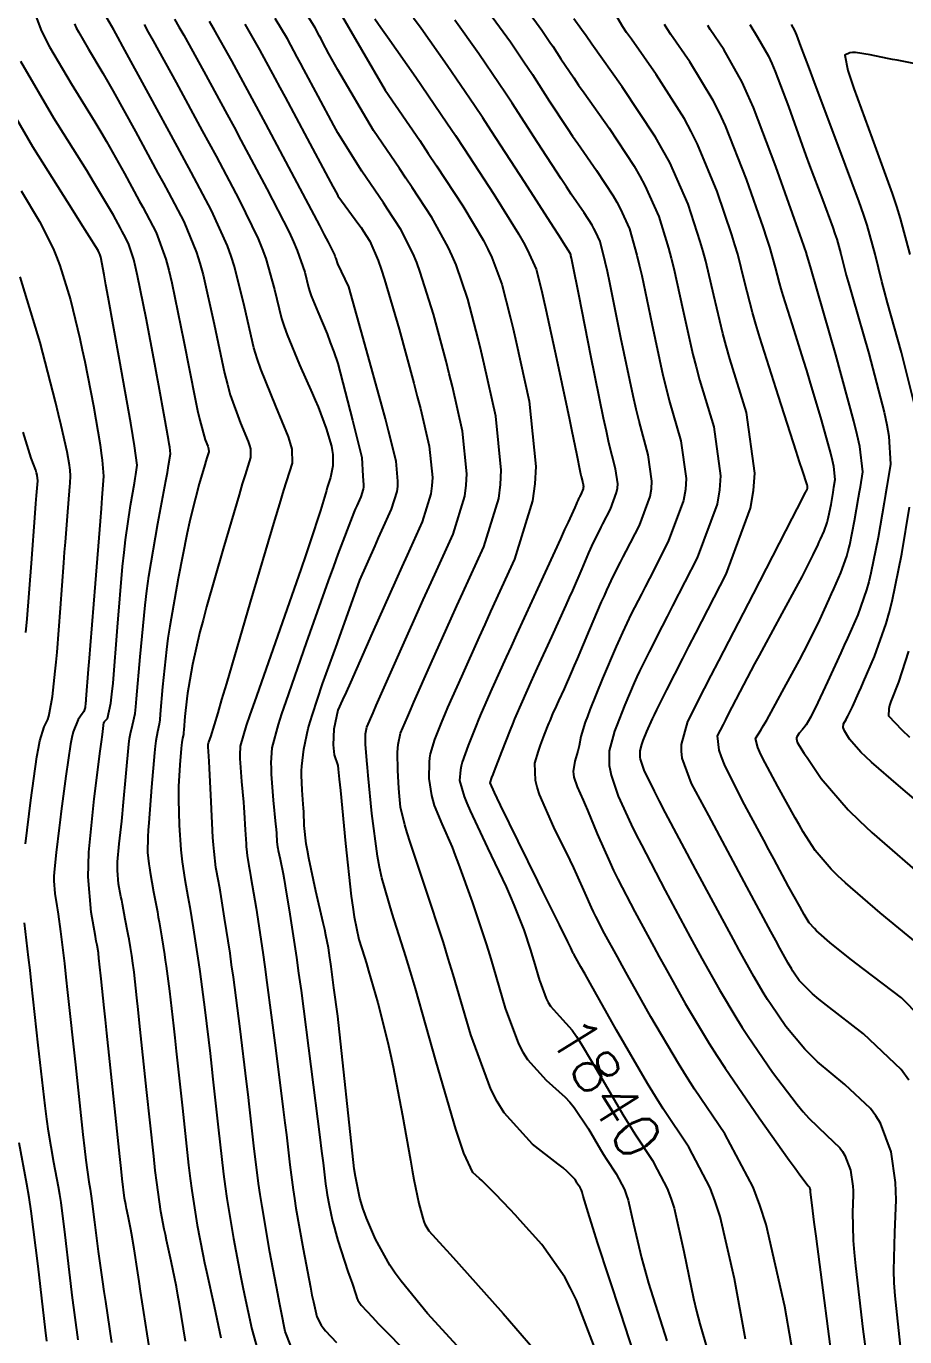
# Model space of a CAD drawing. Header units: metres. Extents: x 837476 to 838477, y 1189012 to 1191014.
# Drawn here: x 837973.4 to 838048.4, y 1189607.5 to 1189719.4 of the extents above; entities that cross this region are included whole.
import ezdxf

# ---------------------------------------------------------------- set-up
doc = ezdxf.new("R2010")
doc.units = ezdxf.units.M
doc.header["$LTSCALE"] = 0.3
doc.layers.add('COTAS 10', color=1, linetype='Continuous')
doc.layers.add('COTAS INT', color=252, linetype='Continuous')
doc.styles.get("Standard").update_dxf_attribs({"font": 'simplex.shx'})

msp = doc.modelspace()

# ---------------------------------------------------------------- linework, layer by layer
at = {"layer": 'COTAS 10'}
for points in [[(837973.81, 1189721.33), (837974.645, 1189719.115), (837974.991, 1189718.396), (837975.386, 1189717.63), (837977.23, 1189714.482), (837979.247, 1189711.209), (837979.752, 1189710.364), (837980.233, 1189709.546), (837981.776, 1189706.816), (837983.04, 1189704.488), (837983.344, 1189703.924), (837983.629, 1189703.395), (837984.496, 1189701.776), (837985.308, 1189699.5), (837985.558, 1189698.558), (837985.82, 1189697.479), (837986.86, 1189692.454), (837987.814, 1189687.574), (837988.022, 1189686.587), (837988.206, 1189685.758), (837988.668, 1189684.08), (837988.899, 1189683.526), (837988.937, 1189683.407), (837988.964, 1189683.302), (837988.971, 1189683.045), (837988.804, 1189682.527), (837988.723, 1189682.258), (837988.626, 1189681.934), (837988.147, 1189680.311), (837987.52, 1189677.868), (837987.329, 1189677.027), (837987.131, 1189676.116), (837986.353, 1189672.233), (837985.647, 1189668.17), (837985.494, 1189667.145), (837985.36, 1189666.164), (837985.029, 1189662.983), (837984.836, 1189660.633), (837984.789, 1189660.176), (837984.745, 1189659.802), (837984.61, 1189659.151), (837984.457, 1189658.363), (837984.403, 1189657.903), (837984.343, 1189657.338), (837984.083, 1189654.426), (837983.852, 1189651.382), (837983.812, 1189650.735), (837983.781, 1189650.172), (837983.753, 1189648.847), (837983.853, 1189647.862), (837983.903, 1189647.514), (837983.963, 1189647.134), (837984.26, 1189645.491), (837984.59, 1189643.759), (837984.67, 1189643.324), (837984.746, 1189642.907), (837984.978, 1189641.561), (837985.199, 1189640.118), (837985.266, 1189639.641), (837985.337, 1189639.13), (837985.615, 1189637.002), (837985.966, 1189634.041), (837986.081, 1189633.004), (837986.205, 1189631.872), (837986.719, 1189627.002), (837987.258, 1189622.136), (837987.398, 1189621.007), (837987.534, 1189619.972), (837987.991, 1189617.025), (837988.472, 1189614.548), (837988.623, 1189613.809), (837988.783, 1189613.049), (837989.424, 1189610.112), (837990.015, 1189607.41)], [(838003.146, 1189720.015), (838003.671, 1189719.283), (838004.238, 1189718.484), (838006.645, 1189715.038), (838009.302, 1189711.14), (838010.027, 1189710.056), (838010.747, 1189708.971), (838013.312, 1189705.038), (838015.409, 1189701.658), (838015.834, 1189700.923), (838016.193, 1189700.274), (838016.927, 1189698.653), (838017.372, 1189696.84), (838017.548, 1189696.07), (838017.747, 1189695.184), (838018.653, 1189691.017), (838019.561, 1189686.753), (838019.761, 1189685.806), (838019.938, 1189684.961), (838020.39, 1189682.754), (838020.655, 1189681.451), (838020.715, 1189681.176), (838020.767, 1189680.938), (838020.907, 1189680.39), (838020.952, 1189680.075), (838020.944, 1189679.985), (838020.929, 1189679.893), (838020.802, 1189679.548), (838020.644, 1189679.24), (838020.608, 1189679.171), (838020.576, 1189679.11), (838020.493, 1189678.945), (838020.412, 1189678.774), (838020.383, 1189678.708), (838020.351, 1189678.634), (838020.208, 1189678.298), (838019.647, 1189677.05), (838019.351, 1189676.401), (838018.993, 1189675.62), (838017.195, 1189671.706), (838015.237, 1189667.437), (838014.779, 1189666.433), (838014.358, 1189665.507), (838013.142, 1189662.805), (838012.236, 1189660.727), (838012.01, 1189660.194), (838011.794, 1189659.678), (838011.106, 1189657.969), (838010.618, 1189656.542), (838010.529, 1189656.204), (838010.46, 1189655.892), (838010.376, 1189654.971), (838010.77, 1189653.631), (838011.002, 1189653.054), (838011.288, 1189652.388), (838012.764, 1189649.238), (838014.348, 1189645.893), (838014.702, 1189645.104), (838015.02, 1189644.375), (838015.86, 1189642.236), (838016.436, 1189640.497), (838016.587, 1189640.021), (838016.734, 1189639.546), (838017.213, 1189637.91), (838017.231, 1189637.847), (838017.778, 1189636.364), (838017.955, 1189636.025), (838018.143, 1189635.717), (838018.918, 1189634.867), (838019.987, 1189633.658), (838020.362, 1189633.125), (838020.771, 1189632.506), (838022.53, 1189629.551), (838024.398, 1189626.334), (838024.874, 1189625.55), (838025.334, 1189624.812), (838026.848, 1189622.53), (838027.247, 1189621.776), (838028.112, 1189620.136), (838028.414, 1189619.328), (838028.695, 1189618.456), (838029.536, 1189614.782), (838030.344, 1189610.762), (838030.605, 1189609.673), (838030.881, 1189608.594), (838032.011, 1189604.782)], [(838048.038, 1189606.405), (838047.557, 1189610.99), (838047.488, 1189612.108), (838047.448, 1189613.159), (838047.536, 1189616.405), (838047.653, 1189619.172), (838047.631, 1189619.922), (838047.585, 1189620.663), (838047.222, 1189623.281), (838046.303, 1189625.726), (838045.907, 1189626.359), (838045.449, 1189626.973), (838043.281, 1189629.033), (838040.945, 1189630.97), (838040.38, 1189631.508), (838039.852, 1189632.046), (838038.241, 1189633.993), (838036.981, 1189635.83), (838036.674, 1189636.299), (838036.385, 1189636.751), (838035.491, 1189638.241), (838034.258, 1189640.484), (838033.756, 1189641.412), (838033.183, 1189642.472), (838030.532, 1189647.405), (838027.966, 1189652.232), (838027.447, 1189653.224), (838027.012, 1189654.068), (838026.131, 1189655.871), (838025.875, 1189656.628), (838025.833, 1189656.812), (838025.804, 1189656.985), (838025.806, 1189657.517), (838025.943, 1189658.051), (838025.999, 1189658.225), (838026.064, 1189658.411), (838026.363, 1189659.178), (838026.839, 1189660.234), (838027.015, 1189660.602), (838027.209, 1189661.003), (838028.07, 1189662.722), (838029.445, 1189665.411), (838029.965, 1189666.424), (838030.544, 1189667.552), (838033.136, 1189672.595), (838035.216, 1189678.239), (838035.473, 1189679.747), (838035.591, 1189681.231), (838034.865, 1189686.393), (838033.446, 1189690.972), (838033.127, 1189692.089), (838032.84, 1189693.14), (838032.072, 1189696.393), (838031.396, 1189699.309), (838031.168, 1189700.149), (838030.921, 1189701.002), (838029.881, 1189704.202), (838028.318, 1189707.738), (838027.741, 1189708.803), (838027.102, 1189709.906), (838024.275, 1189714.202), (838021.675, 1189717.855), (838021.178, 1189718.552), (838020.78, 1189719.113), (838020.147, 1189720.006)], [(838010.185, 1189606.714), (838007.659, 1189609.489), (838005.395, 1189612.224), (838004.886, 1189612.923), (838004.428, 1189613.598), (838003.198, 1189615.823), (838002.447, 1189617.615), (838002.291, 1189618.016), (838002.157, 1189618.375), (838001.858, 1189619.327), (838001.608, 1189620.605), (838001.504, 1189621.17), (838001.385, 1189621.827), (838000, 1189634.852), (837999.655, 1189637.278), (837999.42, 1189639.1), (837999.368, 1189639.496), (837999.32, 1189639.843), (837999.194, 1189640.704), (837998.974, 1189641.781), (837998.868, 1189642.265), (837998.742, 1189642.829), (837998.121, 1189645.538), (837997.513, 1189648.363), (837997.395, 1189649.001), (837997.298, 1189649.577), (837997.13, 1189651.136), (837997.085, 1189652.301), (837997.066, 1189652.629), (837997.044, 1189652.959), (837996.942, 1189654.17), (837996.89, 1189655.449), (837996.901, 1189655.822), (837996.921, 1189656.202), (837997.084, 1189657.645), (837997.472, 1189659.414), (837997.634, 1189660), (837997.82, 1189660.629), (837998.69, 1189663.247), (837999.935, 1189666.662), (838000, 1189666.836), (838001.861, 1189672.09), (838003.165, 1189675.013), (838003.472, 1189675.696), (838003.754, 1189676.324), (838004.579, 1189678.139), (838005.045, 1189679.654), (838005.102, 1189680.094), (838005.127, 1189680.543), (838004.957, 1189682.239), (838004.32, 1189684.839), (838004.052, 1189685.858), (838003.743, 1189687.007), (838002.296, 1189692.239), (838000.919, 1189697.132), (838000, 1189699.104), (837999.844, 1189699.546), (837999.793, 1189699.668), (837999.782, 1189699.702), (837999.771, 1189699.735), (837999.742, 1189699.852), (837999.201, 1189700.932), (837998.867, 1189701.573), (837998.453, 1189702.361), (837996.295, 1189706.438), (837993.845, 1189711.039), (837993.247, 1189712.157), (837992.683, 1189713.208), (837990.938, 1189716.438), (837989.44, 1189719.094), (837989.032, 1189719.782)], [(838049.184, 1189687.194), (838048.111, 1189691.52), (838046.907, 1189695.774), (838046.647, 1189696.733), (838046.419, 1189697.596), (838045.864, 1189699.922), (838045.169, 1189702.384), (838044.854, 1189703.333), (838044.485, 1189704.398), (838042.71, 1189709.209), (838040.93, 1189713.896), (838040.558, 1189714.882), (838040.238, 1189715.733), (838039.521, 1189717.681), (838039.167, 1189718.612), (838039.077, 1189718.822), (838038.99, 1189719.011), (838038.702, 1189719.521)], [(837973.362, 1189667.615), (837973.47, 1189668.782), (837973.853, 1189673.552), (837974.164, 1189677.795), (837974.227, 1189678.63), (837974.279, 1189679.317), (837974.384, 1189680.571), (837974.322, 1189681.046), (837974.269, 1189681.242), (837974.201, 1189681.466), (837973.825, 1189682.509), (837973.123, 1189684.715)], [(838050.709, 1189652.098), (838047.852, 1189654.567), (838045.549, 1189656.554), (838045.061, 1189657.004), (838044.639, 1189657.411), (838043.653, 1189658.521), (838043.234, 1189659.225), (838043.168, 1189659.377), (838043.125, 1189659.51), (838043.15, 1189659.835), (838043.369, 1189660.178), (838043.448, 1189660.323), (838043.534, 1189660.489), (838043.91, 1189661.268), (838044.461, 1189662.486), (838044.656, 1189662.928), (838044.871, 1189663.416), (838045.804, 1189665.556), (838046.803, 1189668.386), (838047.059, 1189669.308), (838047.306, 1189670.289), (838048.124, 1189674.335), (838048.798, 1189678.309)], [(837975.143, 1189607.125), (837975.033, 1189608.043), (837974.915, 1189609.056), (837974.406, 1189613.513), (837973.81, 1189618.22), (837973.636, 1189619.391), (837973.459, 1189620.505), (837972.787, 1189624.052)]]:
    msp.add_lwpolyline(points, dxfattribs=at)
at = {"layer": 'COTAS INT'}
for points in [[(837995.969, 1189606.718), (837995.506, 1189607.943), (837995.146, 1189609.689), (837995.012, 1189610.379), (837994.862, 1189611.158), (837994.197, 1189614.714), (837993.523, 1189618.623), (837993.369, 1189619.623), (837993.227, 1189620.589), (837992.832, 1189623.779), (837992.465, 1189627.113), (837992.342, 1189628.169), (837992.21, 1189629.282), (837991.654, 1189633.779), (837991.075, 1189638.194), (837990.929, 1189639.255), (837990.789, 1189640.245), (837990.331, 1189643.239), (837989.963, 1189645.442), (837989.879, 1189645.935), (837989.802, 1189646.376), (837989.59, 1189647.545), (837989.426, 1189648.914), (837989.38, 1189649.481), (837989.334, 1189650.13), (837989.166, 1189653.153), (837989.027, 1189656.038), (837988.999, 1189656.599), (837988.976, 1189657.058), (837988.933, 1189657.858), (837988.924, 1189657.969), (837988.923, 1189657.993), (837988.922, 1189658.015), (837988.924, 1189658.069), (837988.961, 1189658.191), (837988.983, 1189658.255), (837989.009, 1189658.332), (837989.145, 1189658.718), (837989.768, 1189660.767), (837990.101, 1189661.892), (837990.504, 1189663.258), (837992.542, 1189670.206), (837994.608, 1189677.211), (837995.029, 1189678.613), (837995.384, 1189679.782), (837996.121, 1189682.063), (837996.091, 1189683.272), (837995.962, 1189683.766), (837995.782, 1189684.328), (837994.696, 1189686.931), (837993.418, 1189690.088), (837993.116, 1189690.999), (837992.836, 1189691.927), (837992.013, 1189695.413), (837991.172, 1189698.86), (837990.882, 1189699.764), (837990.566, 1189700.645), (837989.216, 1189703.641), (837987.467, 1189706.909), (837986.9, 1189707.962), (837986.297, 1189709.078), (837983.821, 1189713.641), (837981.63, 1189717.663), (837981.207, 1189718.437), (837980.864, 1189719.065), (837980.288, 1189720.108)], [(837986.039, 1189719.988), (837986.423, 1189719.334), (837986.836, 1189718.617), (837988.566, 1189715.506), (837990.554, 1189711.831), (837991.131, 1189710.759), (837991.719, 1189709.663), (837993.936, 1189705.506), (837995.824, 1189701.789), (837996.205, 1189700.97), (837996.525, 1189700.242), (837997.166, 1189698.372), (837997.483, 1189697.081), (837997.598, 1189696.718), (837997.725, 1189696.352), (837998.283, 1189695.009), (837999.072, 1189693.107), (837999.346, 1189692.388), (837999.642, 1189691.587), (838000, 1189690.575), (838001.25, 1189685.744), (838001.922, 1189683.004), (838002.039, 1189682.56), (838002.116, 1189680.956), (838002.189, 1189680.232), (838002.178, 1189680.04), (838002.154, 1189679.852), (838001.955, 1189679.205), (838001.603, 1189678.431), (838001.482, 1189678.162), (838001.351, 1189677.871), (838000, 1189674.307), (837999.614, 1189673.248), (837999.174, 1189672.032), (837997.282, 1189666.739), (837995.54, 1189661.714), (837995.194, 1189660.669), (837994.907, 1189659.773), (837994.364, 1189657.786), (837994.286, 1189656.486), (837994.292, 1189656.023), (837994.311, 1189655.516), (837994.477, 1189653.311), (837994.676, 1189651.244), (837994.714, 1189650.823), (837994.745, 1189650.468), (837994.799, 1189649.734), (837994.844, 1189649.322), (837994.869, 1189649.169), (837994.901, 1189649.001), (837995.062, 1189648.253), (837995.312, 1189647.015), (837995.399, 1189646.538), (837995.494, 1189646.002), (837995.905, 1189643.58), (837996.46, 1189639.877), (837996.647, 1189638.534), (837996.848, 1189637.053), (837997.692, 1189630.556), (837998.454, 1189624.523), (837998.603, 1189623.334), (837998.726, 1189622.354), (837998.945, 1189620.556), (837999.018, 1189620.009), (837999.048, 1189619.818), (837999.082, 1189619.61), (837999.24, 1189618.717), (837999.548, 1189617.37), (837999.676, 1189616.876), (837999.824, 1189616.33), (838000, 1189615.715), (838000.847, 1189613.074), (838001.056, 1189612.522), (838001.228, 1189612.057), (838001.539, 1189611.103), (838001.648, 1189610.728), (838001.693, 1189610.627), (838001.744, 1189610.528), (838001.979, 1189610.18), (838002.938, 1189609.16), (838003.445, 1189608.637), (838004.057, 1189608.009), (838007.137, 1189604.873)], [(838022.054, 1189606.235), (838020.363, 1189610.607), (838019.865, 1189611.637), (838019.355, 1189612.589), (838017.408, 1189615.373), (838015.566, 1189617.415), (838015.123, 1189617.899), (838014.709, 1189618.346), (838013.453, 1189619.667), (838012.506, 1189620.611), (838012.286, 1189620.821), (838012.084, 1189621.009), (838011.508, 1189621.503), (838010.753, 1189623.167), (838010.439, 1189624.093), (838010.078, 1189625.22), (838008.395, 1189630.974), (838006.61, 1189637.217), (838006.186, 1189638.653), (838005.791, 1189639.963), (838004.616, 1189643.639), (838003.757, 1189646.681), (838003.561, 1189647.592), (838003.383, 1189648.532), (838002.895, 1189652.172), (838002.588, 1189655.41), (838002.525, 1189656.097), (838002.472, 1189656.692), (838002.361, 1189658.081), (838002.348, 1189658.789), (838002.358, 1189658.955), (838002.373, 1189659.107), (838002.474, 1189659.548), (838002.994, 1189660.753), (838003.274, 1189661.388), (838003.611, 1189662.154), (838005.32, 1189666.005), (838007.283, 1189670.4), (838007.782, 1189671.508), (838008.261, 1189672.569), (838009.828, 1189676.005), (838010.828, 1189679.258), (838010.95, 1189680.202), (838011.004, 1189681.166), (838010.638, 1189684.804), (838009.766, 1189688.627), (838009.501, 1189689.707), (838009.226, 1189690.795), (838008.149, 1189694.804), (838007.028, 1189698.389), (838006.727, 1189699.21), (838006.428, 1189699.957), (838005.38, 1189702.036), (838004.244, 1189703.77), (838003.89, 1189704.299), (838003.519, 1189704.85), (838002.036, 1189707.018), (838000, 1189710.28), (837999.658, 1189710.901), (837998.303, 1189713.411), (837997.093, 1189715.683), (837996.799, 1189716.231), (837996.524, 1189716.744), (837995.682, 1189718.303), (837994.646, 1189720.048)], [(838026.344, 1189602.772), (838024.14, 1189609.494), (838022.157, 1189615.55), (838021.773, 1189616.74), (838021.46, 1189617.719), (838020.926, 1189619.494), (838020.844, 1189619.85), (838020.817, 1189619.935), (838020.787, 1189620.013), (838020.665, 1189620.246), (838020.518, 1189620.467), (838020.473, 1189620.539), (838020.427, 1189620.615), (838020.246, 1189620.927), (838019.572, 1189621.598), (838019.215, 1189621.9), (838018.784, 1189622.252), (838016.614, 1189623.946), (838014.192, 1189626.606), (838013.603, 1189627.567), (838013.049, 1189628.626), (838011.341, 1189633.265), (838009.843, 1189638.406), (838009.421, 1189639.782), (838008.997, 1189641.138), (838007.439, 1189645.865), (838006.157, 1189649.706), (838005.906, 1189650.504), (838005.7, 1189651.187), (838005.333, 1189652.693), (838005.254, 1189653.635), (838005.229, 1189653.963), (838005.204, 1189654.32), (838005.106, 1189655.849), (838005.079, 1189657.381), (838005.1, 1189657.739), (838005.133, 1189658.069), (838005.352, 1189659.021), (838005.928, 1189660.395), (838006.186, 1189660.99), (838006.486, 1189661.678), (838007.927, 1189664.939), (838009.667, 1189668.825), (838010.156, 1189669.908), (838010.648, 1189670.994), (838012.452, 1189674.939), (838013.72, 1189679.06), (838013.874, 1189680.256), (838013.942, 1189681.477), (838013.478, 1189686.087), (838012.488, 1189690.521), (838012.226, 1189691.631), (838011.967, 1189692.69), (838011.075, 1189696.087), (838010.083, 1189699.017), (838009.762, 1189699.781), (838009.422, 1189700.524), (838008.024, 1189703.037), (838006.33, 1189705.623), (838005.802, 1189706.412), (838005.248, 1189707.234), (838003.037, 1189710.466), (838000, 1189715.645), (837999.235, 1189717.031), (837998.69, 1189718.055), (837998.558, 1189718.302), (837998.434, 1189718.533), (837998.055, 1189719.235), (837997.249, 1189720.526)], [(838000, 1189720.862), (838004.037, 1189713.915), (838006.977, 1189709.617), (838007.713, 1189708.525), (838008.415, 1189707.475), (838010.668, 1189704.037), (838012.415, 1189701.091), (838012.798, 1189700.352), (838013.138, 1189699.645), (838014.001, 1189697.37), (838014.709, 1189694.584), (838014.95, 1189693.555), (838015.211, 1189692.415), (838016.319, 1189687.37), (838016.88, 1189681.789), (838016.797, 1189680.311), (838016.611, 1189678.862), (838015.077, 1189673.872), (838013.036, 1189669.419), (838012.531, 1189668.308), (838012.051, 1189667.25), (838010.535, 1189663.872), (838009.361, 1189661.203), (838009.098, 1189660.592), (838008.861, 1189660.037), (838008.229, 1189658.495), (838007.878, 1189657.267), (838007.818, 1189656.909), (838007.775, 1189656.544), (838007.756, 1189655.16), (838007.98, 1189653.693), (838008.09, 1189653.274), (838008.222, 1189652.851), (838008.87, 1189651.279), (838009.744, 1189649.28), (838010.017, 1189648.588), (838010.305, 1189647.835), (838011.456, 1189644.614), (838012.645, 1189641.027), (838012.956, 1189640.042), (838013.259, 1189639.062), (838014.286, 1189635.556), (838015.413, 1189632.495), (838015.779, 1189631.796), (838016.168, 1189631.162), (838017.766, 1189629.407), (838019.386, 1189627.955), (838019.788, 1189627.512), (838020.171, 1189627.052), (838021.388, 1189625.239), (838022.412, 1189623.475), (838022.674, 1189623.044), (838022.926, 1189622.64), (838023.756, 1189621.388), (838024.45, 1189620.075), (838024.615, 1189619.631), (838024.769, 1189619.153), (838025.231, 1189617.138), (838025.902, 1189614.241), (838026.189, 1189613.207), (838026.519, 1189612.072), (838028.075, 1189607.138)], [(838034.786, 1189607.284), (838033.841, 1189612.426), (838032.62, 1189617.759), (838032.212, 1189619.025), (838031.774, 1189620.198), (838029.939, 1189623.672), (838027.758, 1189626.955), (838027.102, 1189628.008), (838026.423, 1189629.124), (838023.779, 1189633.672), (838021.525, 1189637.674), (838021.091, 1189638.445), (838020.739, 1189639.07), (838020.156, 1189640.109), (838020.113, 1189640.191), (838020.103, 1189640.213), (838020.093, 1189640.234), (838020.062, 1189640.304), (838019.867, 1189640.705), (838019.754, 1189640.934), (838019.615, 1189641.215), (838018.899, 1189642.655), (838017.822, 1189644.83), (838017.456, 1189645.574), (838017.061, 1189646.379), (838015.386, 1189649.8), (838013.884, 1189652.889), (838013.596, 1189653.485), (838013.365, 1189653.969), (838012.996, 1189654.783), (838013.144, 1189655.24), (838013.239, 1189655.5), (838013.358, 1189655.817), (838013.983, 1189657.443), (838014.728, 1189659.32), (838014.922, 1189659.795), (838015.111, 1189660.252), (838015.75, 1189661.739), (838016.503, 1189663.413), (838016.764, 1189663.987), (838017.048, 1189664.609), (838018.261, 1189667.255), (838019.486, 1189669.945), (838019.777, 1189670.595), (838020.047, 1189671.203), (838020.848, 1189673.059), (838021.429, 1189674.43), (838021.562, 1189674.733), (838021.681, 1189675.003), (838022.008, 1189675.701), (838022.35, 1189676.37), (838022.479, 1189676.622), (838022.624, 1189676.903), (838023.269, 1189678.157), (838023.786, 1189679.562), (838023.85, 1189679.937), (838023.879, 1189680.306), (838023.699, 1189681.591), (838023.129, 1189683.826), (838022.913, 1189684.795), (838022.672, 1189685.916), (838021.591, 1189691.227), (838020.579, 1189696.34), (838020.382, 1189697.336), (838020.22, 1189698.15), (838019.936, 1189699.572), (838019.893, 1189699.771), (838019.883, 1189699.813), (838019.875, 1189699.85), (838019.854, 1189699.936), (838019.247, 1189700.902), (838018.87, 1189701.493), (838018.402, 1189702.225), (838015.956, 1189706.038), (838013.092, 1189710.448), (838012.361, 1189711.557), (838011.657, 1189712.617), (838009.338, 1189716.038), (838007.107, 1189719.193), (838006.459, 1189720.084)], [(838012.844, 1189720.61), (838014.723, 1189718.039), (838015.877, 1189716.336), (838016.229, 1189715.805), (838016.596, 1189715.249), (838018.039, 1189713.026), (838019.592, 1189710.658), (838020.028, 1189710.009), (838020.467, 1189709.364), (838022.074, 1189707.062), (838023.493, 1189704.909), (838023.813, 1189704.359), (838024.101, 1189703.828), (838024.878, 1189702.074), (838025.52, 1189699.847), (838025.722, 1189699.017), (838025.935, 1189698.094), (838026.795, 1189693.992), (838027.743, 1189689.595), (838028.011, 1189688.487), (838028.282, 1189687.427), (838029.282, 1189683.992), (838029.735, 1189680.769), (838029.661, 1189679.842), (838029.501, 1189678.9), (838028.202, 1189675.376), (838026.584, 1189672.227), (838026.222, 1189671.523), (838025.898, 1189670.891), (838025.039, 1189669.211), (838024.289, 1189667.63), (838024.034, 1189667.06), (838023.758, 1189666.432), (838022.589, 1189663.687), (838021.512, 1189661.029), (838021.295, 1189660.457), (838021.112, 1189659.955), (838020.744, 1189658.732), (838020.579, 1189657.946), (838020.524, 1189657.72), (838020.465, 1189657.491), (838020.221, 1189656.631), (838020.086, 1189655.756), (838020.096, 1189655.517), (838020.127, 1189655.28), (838020.409, 1189654.435), (838020.927, 1189653.315), (838021.106, 1189652.904), (838021.301, 1189652.449), (838022.135, 1189650.442), (838023.197, 1189648.022), (838023.535, 1189647.307), (838023.892, 1189646.573), (838025.344, 1189643.757), (838026.961, 1189640.771), (838027.423, 1189639.928), (838027.892, 1189639.079), (838029.635, 1189635.957), (838031.69, 1189632.533), (838032.355, 1189631.494), (838033.061, 1189630.415), (838035.957, 1189626.191), (838038.524, 1189622.572), (838039.023, 1189621.874), (838039.43, 1189621.309), (838040.134, 1189620.368), (838040.222, 1189620.284), (838040.241, 1189620.259), (838040.257, 1189620.233), (838040.294, 1189620.134), (838040.309, 1189620.027), (838040.311, 1189619.997), (838040.312, 1189619.966), (838040.307, 1189619.853), (838040.498, 1189618.25), (838040.623, 1189617.28), (838040.778, 1189616.082), (838042.427, 1189603.55)], [(838016.176, 1189720.715), (838017.415, 1189719.04), (838017.981, 1189718.205), (838018.153, 1189717.945), (838018.333, 1189717.673), (838019.04, 1189716.584), (838020.126, 1189714.967), (838020.544, 1189714.362), (838021.014, 1189713.688), (838023.138, 1189710.683), (838025.284, 1189707.427), (838025.768, 1189706.594), (838026.204, 1189705.791), (838027.38, 1189703.138), (838028.22, 1189700.425), (838028.445, 1189699.583), (838028.666, 1189698.701), (838029.434, 1189695.192), (838030.291, 1189691.368), (838030.569, 1189690.288), (838030.864, 1189689.199), (838032.074, 1189685.192), (838032.663, 1189681), (838032.567, 1189679.794), (838032.359, 1189678.57), (838030.669, 1189673.985), (838028.564, 1189669.89), (838028.093, 1189668.973), (838027.672, 1189668.151), (838026.554, 1189665.966), (838025.749, 1189664.316), (838025.524, 1189663.831), (838025.299, 1189663.333), (838024.476, 1189661.433), (838023.771, 1189659.628), (838023.619, 1189659.191), (838023.487, 1189658.781), (838023.165, 1189657.526), (838023.161, 1189656.276), (838023.229, 1189655.87), (838023.327, 1189655.437), (838023.929, 1189653.656), (838025.029, 1189651.23), (838025.44, 1189650.391), (838025.898, 1189649.479), (838027.938, 1189645.581), (838030.072, 1189641.621), (838030.59, 1189640.67), (838031.075, 1189639.782), (838032.563, 1189637.099), (838034.037, 1189634.642), (838034.514, 1189633.896), (838035.021, 1189633.123), (838037.099, 1189630.092), (838039.188, 1189627.309), (838039.702, 1189626.691), (838040.187, 1189626.14), (838041.707, 1189624.7), (838042.835, 1189623.629), (838043.074, 1189623.309), (838043.28, 1189622.98), (838043.758, 1189621.707), (838043.947, 1189620.345), (838043.971, 1189619.959), (838043.983, 1189619.569), (838043.922, 1189618.129), (838043.973, 1189615.705), (838044.056, 1189614.694), (838044.167, 1189613.536), (838044.818, 1189608.129), (838045.511, 1189602.811)], [(838048.74, 1189629.409), (838048.062, 1189630.318), (838044.854, 1189633.365), (838041.702, 1189635.801), (838041.059, 1189636.325), (838040.516, 1189636.783), (838039.383, 1189637.894), (838038.941, 1189638.538), (838038.834, 1189638.702), (838038.732, 1189638.861), (838038.419, 1189639.383), (838037.715, 1189640.678), (838037.367, 1189641.323), (838036.952, 1189642.093), (838034.905, 1189645.91), (838031.649, 1189651.985), (838030.186, 1189654.714), (838029.395, 1189656.904), (838029.327, 1189657.484), (838029.324, 1189658.052), (838029.856, 1189660.008), (838031.297, 1189662.825), (838031.867, 1189663.937), (838032.512, 1189665.192), (838035.459, 1189670.924), (838038.23, 1189676.31), (838038.764, 1189677.348), (838039.197, 1189678.188), (838039.92, 1189679.586), (838039.974, 1189679.685), (838039.985, 1189679.707), (838039.996, 1189679.726), (838040.022, 1189679.779), (838040.038, 1189679.813), (838040.042, 1189679.822), (838040.046, 1189679.83), (838040.057, 1189679.857), (838040.067, 1189679.885), (838040.07, 1189679.894), (838040.08, 1189679.944), (838040.087, 1189679.983), (838040.089, 1189679.993), (838040.09, 1189680.001), (838040.094, 1189680.026), (838040.089, 1189680.069), (838040.085, 1189680.088), (838040.079, 1189680.111), (838040.049, 1189680.222), (838039.649, 1189681.463), (838039.411, 1189682.198), (838039.117, 1189683.104), (838037.593, 1189687.789), (838036.004, 1189692.817), (838035.669, 1189693.938), (838035.379, 1189694.943), (838034.71, 1189697.593), (838034.127, 1189699.916), (838033.891, 1189700.715), (838033.622, 1189701.58), (838032.383, 1189705.266), (838030.7, 1189709.308), (838030.152, 1189710.399), (838029.568, 1189711.477), (838027.16, 1189715.266), (838025.044, 1189718.27), (838024.643, 1189718.853), (838024.322, 1189719.328), (838023.833, 1189720.145)], [(837977.501, 1189719.587), (837977.662, 1189719.251), (837977.847, 1189718.894), (837978.708, 1189717.425), (837979.937, 1189715.368), (837980.354, 1189714.64), (837980.804, 1189713.843), (837982.709, 1189710.394), (837984.635, 1189706.844), (837985.1, 1189705.984), (837985.534, 1189705.178), (837986.856, 1189702.709), (837987.937, 1189700.072), (837988.22, 1189699.161), (837988.496, 1189698.17), (837989.436, 1189693.934), (837990.325, 1189689.751), (837990.569, 1189688.793), (837990.812, 1189687.923), (837991.682, 1189685.505), (837992.34, 1189683.927), (837992.45, 1189683.586), (837992.527, 1189683.287), (837992.546, 1189682.554), (837992.072, 1189681.078), (837991.839, 1189680.31), (837991.562, 1189679.387), (837990.198, 1189674.756), (837988.792, 1189669.807), (837988.49, 1189668.683), (837988.225, 1189667.666), (837987.583, 1189664.881), (837987.243, 1189662.928), (837987.17, 1189662.436), (837987.105, 1189661.965), (837986.946, 1189660.436), (837986.854, 1189659.307), (837986.831, 1189659.087), (837986.81, 1189658.908), (837986.745, 1189658.595), (837986.672, 1189658.216), (837986.646, 1189657.995), (837986.617, 1189657.724), (837986.492, 1189656.324), (837986.399, 1189654.483), (837986.391, 1189653.934), (837986.39, 1189653.367), (837986.451, 1189651.177), (837986.59, 1189649.061), (837986.639, 1189648.542), (837986.693, 1189648.051), (837986.925, 1189646.518), (837987.196, 1189645.068), (837987.275, 1189644.629), (837987.354, 1189644.175), (837987.655, 1189642.4), (837987.994, 1189640.182), (837988.098, 1189639.448), (837988.206, 1189638.662), (837988.635, 1189635.391), (837989.088, 1189631.661), (837989.212, 1189630.586), (837989.335, 1189629.493), (837989.775, 1189625.391), (837990.243, 1189621.362), (837990.384, 1189620.315), (837990.529, 1189619.298), (837991.094, 1189615.87), (837991.698, 1189612.717), (837991.867, 1189611.874), (837992.038, 1189611.042), (837992.663, 1189608.145), (837993.345, 1189605.683)], [(837983.452, 1189719.526), (837983.815, 1189718.886), (837984.233, 1189718.14), (837986.193, 1189714.573), (837988.426, 1189710.454), (837989.016, 1189709.36), (837989.593, 1189708.286), (837991.576, 1189704.573), (837993.195, 1189701.217), (837993.543, 1189700.367), (837993.848, 1189699.551), (837994.589, 1189696.893), (837995.195, 1189694.428), (837995.415, 1189693.734), (837995.658, 1189693.035), (837996.722, 1189690.472), (837997.81, 1189688.058), (837998.067, 1189687.453), (837998.305, 1189686.876), (837999.006, 1189685.023), (837999.442, 1189683.518), (837999.513, 1189683.161), (837999.563, 1189682.83), (837999.563, 1189681.847), (837999.432, 1189681.147), (837999.399, 1189680.993), (837999.367, 1189680.857), (837999.265, 1189680.512), (837999.092, 1189679.993), (837999.016, 1189679.748), (837998.928, 1189679.458), (837998.508, 1189678.041), (837997.638, 1189675.346), (837997.265, 1189674.25), (837996.836, 1189673.002), (837992.865, 1189661.689), (837992.487, 1189660.587), (837992.179, 1189659.672), (837991.644, 1189657.928), (837991.614, 1189657.145), (837991.624, 1189656.836), (837991.642, 1189656.488), (837991.773, 1189654.897), (837991.932, 1189653.136), (837991.968, 1189652.681), (837992, 1189652.239), (837992.089, 1189650.761), (837992.155, 1189649.581), (837992.173, 1189649.328), (837992.191, 1189649.107), (837992.255, 1189648.573), (837992.409, 1189647.685), (837992.483, 1189647.241), (837992.572, 1189646.71), (837993.008, 1189644.078), (837993.584, 1189640.309), (837993.76, 1189639.061), (837993.945, 1189637.726), (837994.673, 1189632.168), (837995.332, 1189626.902), (837995.473, 1189625.751), (837995.596, 1189624.734), (837995.889, 1189622.168), (837996.171, 1189620.035), (837996.287, 1189619.291), (837996.42, 1189618.48), (837997.035, 1189614.997), (837997.653, 1189611.724), (837997.786, 1189611.045), (837997.904, 1189610.465), (837998.194, 1189609.194), (837998.566, 1189608.475), (837998.735, 1189608.243), (837998.932, 1189607.998), (837999.884, 1189606.992)], [(837992.043, 1189719.571), (837993.31, 1189717.371), (837994.615, 1189714.955), (837995.041, 1189714.161), (837995.495, 1189713.312), (837997.371, 1189709.79), (837999.162, 1189706.436), (837999.564, 1189705.693), (837999.924, 1189705.03), (838000, 1189704.893), (838001.79, 1189702.467), (838001.979, 1189702.187), (838002.159, 1189701.917), (838002.736, 1189701.036), (838003.435, 1189699.39), (838003.691, 1189698.639), (838003.974, 1189697.761), (838005.222, 1189693.521), (838006.485, 1189688.901), (838006.776, 1189687.782), (838007.043, 1189686.733), (838007.797, 1189683.521), (838008.066, 1189680.855), (838008.026, 1189680.148), (838007.937, 1189679.456), (838007.204, 1189677.072), (838005.906, 1189674.218), (838005.461, 1189673.229), (838004.979, 1189672.155), (838002.928, 1189667.557), (838001.06, 1189663.359), (838000.692, 1189662.535), (838000.39, 1189661.859), (838000, 1189660.994), (837999.656, 1189659.366), (837999.58, 1189658.038), (837999.693, 1189657.166), (838000, 1189656.252), (838000.032, 1189655.948), (838000.117, 1189655.097), (838000.214, 1189654.126), (838000.654, 1189649.607), (838001.14, 1189645.12), (838001.265, 1189644.168), (838001.387, 1189643.343), (838001.793, 1189641.413), (838002.271, 1189639.909), (838002.437, 1189639.352), (838002.619, 1189638.734), (838003.401, 1189635.993), (838004.259, 1189632.61), (838004.488, 1189631.586), (838004.714, 1189630.525), (838005.504, 1189626.379), (838006.186, 1189622.557), (838006.344, 1189621.7), (838006.49, 1189620.929), (838006.908, 1189618.875), (838007.243, 1189617.611), (838007.337, 1189617.34), (838007.43, 1189617.102), (838007.772, 1189616.529), (838008.952, 1189615.235), (838009.575, 1189614.543), (838010.325, 1189613.706), (838014.105, 1189609.48), (838017.891, 1189605.101)], [(838039.228, 1189603.806), (838038.146, 1189610.071), (838036.545, 1189617.063), (838036.01, 1189618.721), (838035.436, 1189620.26), (838033.031, 1189624.814), (838030.44, 1189628.642), (838029.749, 1189629.722), (838029.069, 1189630.81), (838026.707, 1189634.814), (838024.708, 1189638.377), (838024.257, 1189639.187), (838023.85, 1189639.921), (838022.75, 1189641.933), (838022.003, 1189643.382), (838021.819, 1189643.76), (838021.645, 1189644.128), (838021.099, 1189645.373), (838020.397, 1189646.952), (838020.125, 1189647.531), (838019.819, 1189648.171), (838018.434, 1189650.993), (838017.206, 1189653.792), (838017, 1189654.417), (838016.851, 1189654.977), (838016.796, 1189656.461), (838017.121, 1189657.48), (838017.212, 1189657.749), (838017.303, 1189658.011), (838017.634, 1189658.907), (838017.947, 1189659.698), (838018.027, 1189659.895), (838018.104, 1189660.081), (838018.357, 1189660.672), (838018.648, 1189661.319), (838018.749, 1189661.541), (838018.859, 1189661.781), (838019.328, 1189662.804), (838019.979, 1189664.269), (838020.204, 1189664.788), (838020.448, 1189665.357), (838021.487, 1189667.821), (838022.508, 1189670.227), (838022.74, 1189670.759), (838022.95, 1189671.232), (838023.523, 1189672.456), (838024.124, 1189673.63), (838024.351, 1189674.072), (838024.604, 1189674.565), (838025.735, 1189676.767), (838026.644, 1189679.231), (838026.756, 1189679.889), (838026.807, 1189680.537), (838026.49, 1189682.791), (838025.7, 1189685.654), (838025.453, 1189686.687), (838025.194, 1189687.823), (838024.157, 1189692.791), (838023.205, 1189697.486), (838022.999, 1189698.45), (838022.819, 1189699.269), (838022.377, 1189701.011), (838021.998, 1189701.865), (838021.857, 1189702.123), (838021.702, 1189702.392), (838021.011, 1189703.44), (838019.92, 1189705.041), (838019.512, 1189705.657), (838019.059, 1189706.348), (838017.039, 1189709.468), (838014.859, 1189712.825), (838014.306, 1189713.665), (838013.773, 1189714.467), (838012.03, 1189717.039), (838009.975, 1189719.901)], [(838051.299, 1189633.193), (838048.113, 1189636.428), (838044.912, 1189638.856), (838044.207, 1189639.397), (838043.581, 1189639.882), (838041.976, 1189641.161), (838041.044, 1189641.971), (838040.843, 1189642.16), (838040.666, 1189642.333), (838040.233, 1189642.834), (838039.797, 1189643.554), (838039.619, 1189643.866), (838039.416, 1189644.227), (838038.473, 1189645.94), (838037.196, 1189648.298), (838036.781, 1189649.066), (838036.34, 1189649.885), (838034.527, 1189653.259), (838032.995, 1189656.361), (838032.731, 1189657.008), (838032.536, 1189657.564), (838032.411, 1189658.805), (838032.904, 1189659.769), (838033.099, 1189660.149), (838033.32, 1189660.579), (838034.328, 1189662.54), (838035.592, 1189664.954), (838035.974, 1189665.669), (838036.369, 1189666.405), (838037.913, 1189669.231), (838039.315, 1189671.8), (838039.622, 1189672.373), (838039.892, 1189672.887), (838040.573, 1189674.244), (838040.988, 1189675.146), (838041.09, 1189675.372), (838041.188, 1189675.588), (838041.494, 1189676.282), (838041.751, 1189677.01), (838041.817, 1189677.248), (838041.881, 1189677.5), (838042.091, 1189678.542), (838042.265, 1189679.565), (838042.305, 1189679.806), (838042.342, 1189680.029), (838042.447, 1189680.682), (838042.317, 1189681.786), (838042.207, 1189682.294), (838042.064, 1189682.889), (838041.276, 1189685.767), (838040.287, 1189689.109), (838040.017, 1189689.997), (838039.749, 1189690.868), (838038.794, 1189693.879), (838037.997, 1189696.399), (838037.829, 1189696.962), (838037.684, 1189697.465), (838037.349, 1189698.794), (838036.857, 1189700.524), (838036.613, 1189701.281), (838036.323, 1189702.158), (838034.885, 1189706.33), (838033.082, 1189710.879), (838032.562, 1189711.995), (838032.033, 1189713.048), (838030.046, 1189716.33), (838028.413, 1189718.685), (838028.107, 1189719.154), (838027.865, 1189719.543)], [(838049.464, 1189641.058), (838046.27, 1189643.685), (838043.313, 1189646.255), (838042.675, 1189646.855), (838042.114, 1189647.406), (838040.74, 1189648.994), (838039.723, 1189650.608), (838039.388, 1189651.175), (838039.029, 1189651.794), (838037.541, 1189654.466), (838036.254, 1189656.927), (838036.023, 1189657.412), (838035.845, 1189657.813), (838035.655, 1189658.556), (838036.104, 1189659.282), (838036.329, 1189659.673), (838036.597, 1189660.146), (838037.932, 1189662.542), (838039.407, 1189665.271), (838039.764, 1189665.956), (838040.099, 1189666.609), (838041.125, 1189668.71), (838041.938, 1189670.478), (838042.139, 1189670.922), (838042.329, 1189671.345), (838042.931, 1189672.707), (838043.435, 1189674.135), (838043.564, 1189674.601), (838043.689, 1189675.097), (838044.102, 1189677.139), (838044.442, 1189679.146), (838044.521, 1189679.619), (838044.594, 1189680.056), (838044.799, 1189681.337), (838044.546, 1189683.504), (838044.329, 1189684.499), (838044.048, 1189685.667), (838042.503, 1189691.312), (838040.382, 1189698.633), (838039.994, 1189699.97), (838039.989, 1189699.985), (838039.988, 1189699.987), (838039.987, 1189699.994), (838039.588, 1189701.131), (838037.386, 1189707.394), (838035.465, 1189712.45), (838034.973, 1189713.59), (838034.499, 1189714.618), (838032.931, 1189717.394), (838031.782, 1189719.1), (838031.571, 1189719.455)], [(838035.151, 1189719.516), (838035.816, 1189718.457), (838036.745, 1189716.813), (838037.026, 1189716.204), (838037.317, 1189715.527), (838038.457, 1189712.527), (838039.636, 1189709.22), (838039.952, 1189708.35), (838040.264, 1189707.499), (838041.352, 1189704.593), (838042.237, 1189702.193), (838042.421, 1189701.662), (838042.578, 1189701.189), (838042.924, 1189699.961), (838043.395, 1189698.136), (838043.63, 1189697.285), (838043.91, 1189696.286), (838045.303, 1189691.43), (838046.614, 1189686.435), (838046.844, 1189685.348), (838047.015, 1189684.389), (838047.152, 1189681.992), (838046.845, 1189680.084), (838046.738, 1189679.432), (838046.62, 1189678.727), (838046.113, 1189675.737), (838045.497, 1189672.693), (838045.311, 1189671.954), (838045.119, 1189671.261), (838044.368, 1189669.132), (838043.487, 1189667.136), (838043.213, 1189666.527), (838042.926, 1189665.893), (838041.779, 1189663.397), (838040.753, 1189661.219), (838040.542, 1189660.785), (838040.362, 1189660.424), (838039.977, 1189659.731), (838039.776, 1189659.492), (838039.712, 1189659.417), (838039.645, 1189659.339), (838039.376, 1189659.024), (838039.171, 1189658.698), (838039.145, 1189658.613), (838039.132, 1189658.529), (838039.195, 1189658.242), (838039.6, 1189657.602), (838039.803, 1189657.296), (838040.045, 1189656.933), (838041.246, 1189655.155), (838043.562, 1189652.479), (838044.506, 1189651.549), (838045.583, 1189650.539), (838050.565, 1189646.209)], [(838049.145, 1189716.206), (838047.725, 1189716.47), (838047.323, 1189716.548), (838046.918, 1189716.629), (838045.423, 1189716.938), (838044.169, 1189717.13), (838043.916, 1189717.136), (838043.704, 1189717.122), (838043.275, 1189716.904), (838043.532, 1189715.602), (838043.752, 1189714.905), (838044.037, 1189714.062), (838045.602, 1189709.804), (838047.301, 1189705.113), (838047.67, 1189703.998), (838047.995, 1189702.962), (838048.803, 1189699.883)], [(837986.986, 1189607.121), (837986.474, 1189610.276), (837986.34, 1189611.04), (837986.209, 1189611.757), (837985.764, 1189613.952), (837985.372, 1189615.748), (837985.275, 1189616.214), (837985.182, 1189616.665), (837984.888, 1189618.18), (837984.54, 1189620.647), (837984.413, 1189621.699), (837984.274, 1189622.91), (837983.662, 1189628.614), (837983.075, 1189634.252), (837982.951, 1189635.421), (837982.843, 1189636.42), (837982.596, 1189638.614), (837982.468, 1189639.598), (837982.435, 1189639.834), (837982.404, 1189640.055), (837982.302, 1189640.722), (837982.176, 1189641.439), (837982.129, 1189641.691), (837982.078, 1189641.966), (837981.85, 1189643.156), (837981.604, 1189644.431), (837981.542, 1189644.761), (837981.481, 1189645.08), (837981.283, 1189646.151), (837981.179, 1189647.286), (837981.178, 1189647.647), (837981.188, 1189648.028), (837981.328, 1189649.573), (837981.552, 1189651.517), (837981.617, 1189652.151), (837981.682, 1189652.826), (837981.926, 1189655.609), (837982.163, 1189658.094), (837982.223, 1189658.582), (837982.282, 1189658.983), (837982.474, 1189659.708), (837982.68, 1189660.697), (837982.747, 1189661.264), (837982.818, 1189661.959), (837983.111, 1189665.531), (837983.537, 1189669.955), (837983.692, 1189671.188), (837983.863, 1189672.425), (837984.616, 1189676.919), (837985.308, 1189680.579), (837985.441, 1189681.289), (837985.548, 1189681.868), (837985.722, 1189682.866), (837985.646, 1189683.431), (837985.596, 1189683.737), (837985.533, 1189684.108), (837985.199, 1189685.99), (837984.705, 1189688.693), (837984.54, 1189689.582), (837984.363, 1189690.531), (837983.626, 1189694.467), (837982.901, 1189698.081), (837982.732, 1189698.828), (837982.578, 1189699.464), (837982.136, 1189700.844), (837981.724, 1189701.613), (837981.589, 1189701.864), (837981.444, 1189702.132), (837980.844, 1189703.238), (837979.661, 1189705.25), (837979.149, 1189706.089), (837978.557, 1189707.05), (837975.753, 1189711.54), (837972.926, 1189716.366)], [(837984.269, 1189604.324), (837983.725, 1189607.731), (837983.157, 1189611.383), (837983.028, 1189612.209), (837982.912, 1189612.956), (837982.598, 1189614.986), (837982.381, 1189616.334), (837982.327, 1189616.651), (837982.274, 1189616.943), (837982.104, 1189617.792), (837981.961, 1189618.448), (837981.926, 1189618.618), (837981.892, 1189618.782), (837981.784, 1189619.336), (837981.58, 1189620.987), (837981.485, 1189621.844), (837981.373, 1189622.875), (837980.831, 1189628.042), (837980.276, 1189633.407), (837980.155, 1189634.563), (837980.05, 1189635.576), (837979.791, 1189638.042), (837979.654, 1189639.314), (837979.626, 1189639.575), (837979.602, 1189639.795), (837979.549, 1189640.256), (837979.438, 1189640.912), (837979.377, 1189641.254), (837979.303, 1189641.666), (837978.928, 1189643.734), (837978.688, 1189646.753), (837978.698, 1189647.765), (837978.743, 1189648.852), (837979.182, 1189653.416), (837979.713, 1189657.494), (837979.815, 1189658.277), (837979.897, 1189658.908), (837980.028, 1189659.935), (837980.078, 1189660.013), (837980.108, 1189660.046), (837980.146, 1189660.084), (837980.339, 1189660.264), (837980.616, 1189661.591), (837980.705, 1189662.353), (837980.801, 1189663.286), (837981.193, 1189668.078), (837981.622, 1189673.266), (837981.741, 1189674.448), (837981.859, 1189675.521), (837982.285, 1189678.475), (837982.631, 1189680.36), (837982.699, 1189680.759), (837982.755, 1189681.103), (837982.856, 1189681.9), (837982.641, 1189683.551), (837982.497, 1189684.433), (837982.317, 1189685.5), (837981.364, 1189690.89), (837980.393, 1189696.245), (837980.202, 1189697.29), (837980.044, 1189698.145), (837979.754, 1189699.654), (837979.676, 1189699.908), (837979.652, 1189699.972), (837979.627, 1189700.034), (837979.526, 1189700.235), (837978.608, 1189701.704), (837978.068, 1189702.565), (837977.404, 1189703.623), (837973.97, 1189709.083), (837970.352, 1189715.283)], [(837972.971, 1189705.315), (837974.537, 1189702.712), (837975.7, 1189700.393), (837975.992, 1189699.681), (837976.271, 1189698.94), (837977.17, 1189696.013), (837977.965, 1189692.725), (837978.178, 1189691.757), (837978.388, 1189690.763), (837979.124, 1189686.962), (837979.692, 1189683.628), (837979.798, 1189682.928), (837979.88, 1189682.325), (837979.991, 1189680.955), (837979.86, 1189679.105), (837979.791, 1189678.199), (837979.707, 1189677.123), (837979.283, 1189671.814), (837978.855, 1189666.497), (837978.768, 1189665.415), (837978.695, 1189664.502), (837978.494, 1189661.926), (837978.481, 1189661.769), (837978.467, 1189661.626), (837978.423, 1189661.23), (837978.306, 1189660.887), (837978.247, 1189660.778), (837978.176, 1189660.662), (837977.823, 1189660.19), (837977.4, 1189659.136), (837977.284, 1189658.654), (837977.169, 1189658.088), (837976.761, 1189655.357), (837976.389, 1189652.365), (837976.298, 1189651.636), (837976.211, 1189650.95), (837975.939, 1189648.828), (837975.779, 1189647.17), (837975.762, 1189646.776), (837975.758, 1189646.411), (837975.843, 1189645.326), (837976.016, 1189644.282), (837976.068, 1189643.942), (837976.121, 1189643.58), (837976.325, 1189642.088), (837976.648, 1189639.349), (837976.777, 1189638.2), (837976.922, 1189636.881), (837977.588, 1189630.71), (837978.237, 1189624.75), (837978.371, 1189623.565), (837978.486, 1189622.582), (837978.736, 1189620.71), (837978.854, 1189620.089), (837978.885, 1189619.893), (837978.915, 1189619.688), (837979.02, 1189618.863), (837979.16, 1189617.695), (837979.214, 1189617.273), (837979.273, 1189616.809), (837979.54, 1189614.777), (837979.902, 1189612.177), (837980.022, 1189611.355), (837980.151, 1189610.488), (837980.685, 1189606.988)], [(837973.335, 1189649.569), (837973.8, 1189653.302), (837974.312, 1189657.006), (837974.438, 1189657.747), (837974.558, 1189658.364), (837974.931, 1189659.565), (837975.24, 1189660.203), (837975.318, 1189660.467), (837975.393, 1189660.767), (837975.638, 1189662.164), (837975.878, 1189664.319), (837975.951, 1189665.097), (837976.026, 1189665.954), (837976.318, 1189669.704), (837976.601, 1189673.558), (837976.67, 1189674.479), (837976.735, 1189675.339), (837976.936, 1189677.917), (837977.08, 1189679.71), (837977.108, 1189680.074), (837977.132, 1189680.38), (837977.176, 1189681.005), (837977.138, 1189681.467), (837977.11, 1189681.671), (837977.075, 1189681.907), (837976.883, 1189683.033), (837976.383, 1189685.28), (837976.154, 1189686.223), (837975.885, 1189687.305), (837974.586, 1189692.372), (837972.866, 1189697.972)], [(838048.708, 1189666.023), (838047.841, 1189663.365), (838047.196, 1189661.734), (838047.09, 1189661.397), (838047.014, 1189661.111), (838047.003, 1189660.492), (838048.135, 1189659.312), (838048.78, 1189658.671)], [(837977.826, 1189607.226), (837977.329, 1189611.054), (837977.205, 1189612.041), (837977.088, 1189612.997), (837976.713, 1189616.188), (837976.363, 1189618.954), (837976.261, 1189619.642), (837976.156, 1189620.297), (837975.761, 1189622.381), (837975.307, 1189625.049), (837975.166, 1189626.071), (837975.017, 1189627.217), (837974.425, 1189632.381), (837973.856, 1189637.613), (837973.723, 1189638.802), (837973.6, 1189639.879), (837973.243, 1189642.829)]]:
    msp.add_lwpolyline(points, dxfattribs=at)

# ---------------------------------------------------------------- texts
at = {"layer": 'COTAS 10', "insert": (838017.845, 1189633.298), "char_height": 3.8, "attachment_point": 7, "rotation": 301.8798}
msp.add_mtext('1840', dxfattribs=at)

doc.saveas('drawing.dxf')
